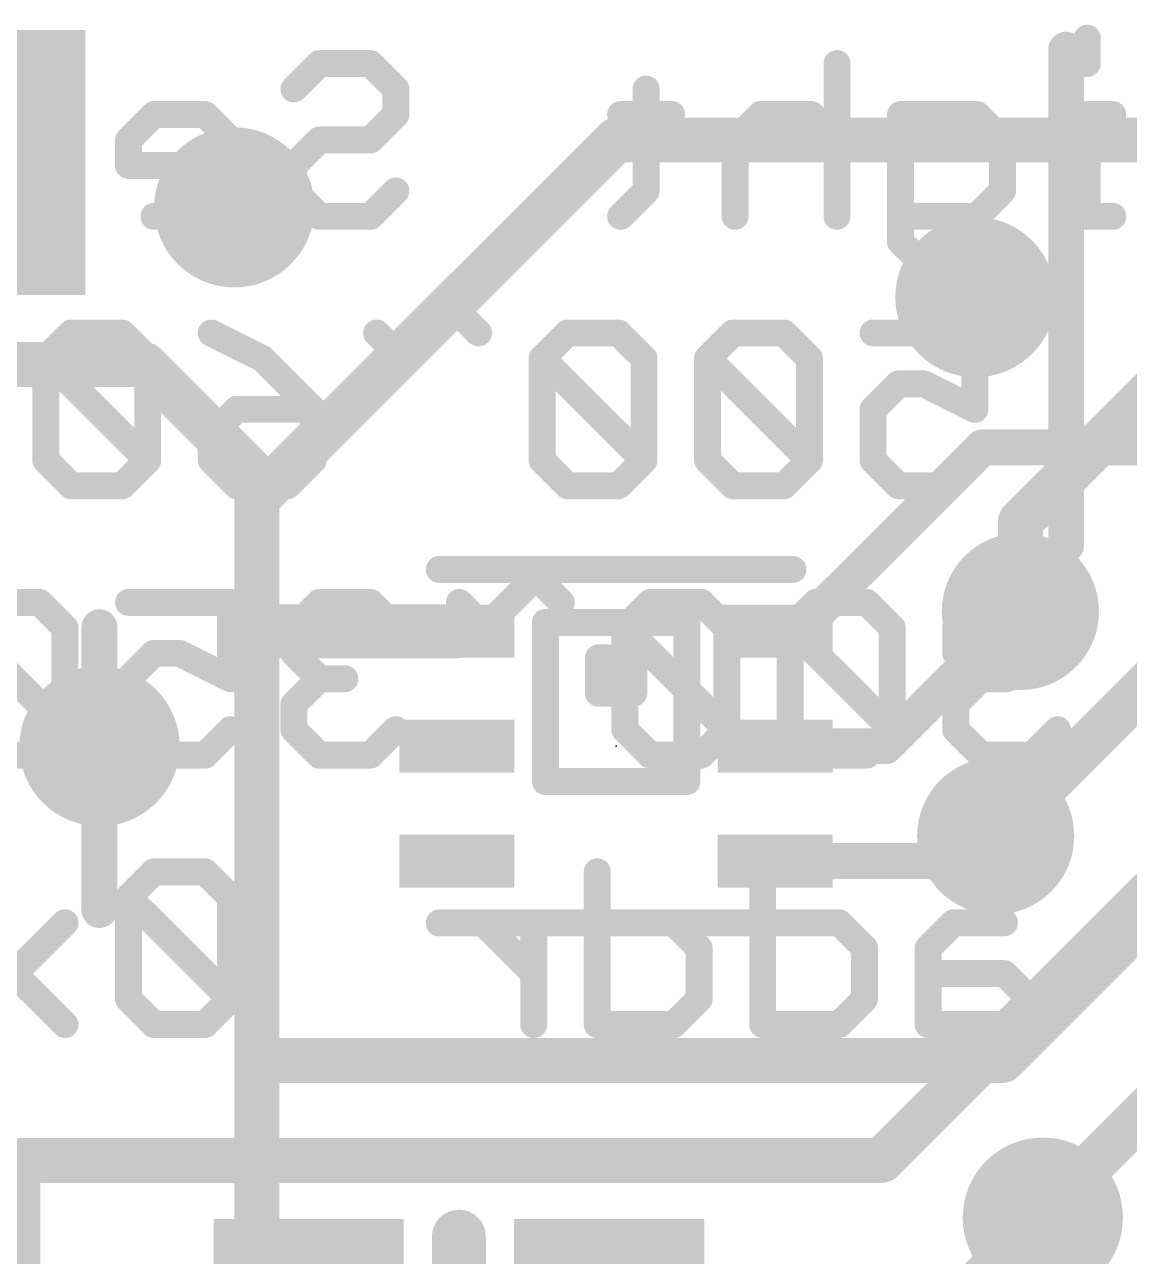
# Model space of a CAD drawing. Extents: x -0.1 to 25.5, y -0.1 to 17.9.
# Drawn here: x 9.36 to 15.6, y 6 to 12.97 of the extents above; entities that cross this region are included whole.
import ezdxf

# ---------------------------------------------------------------- set-up
doc = ezdxf.new("R2010")
doc.units = 0
for name, color, linetype in [('1', 12, 'CONTINUOUS'), ('16', 5, 'CONTINUOUS'), ('18', 110, 'CONTINUOUS'), ('21', 40, 'CONTINUOUS'), ('22', 6, 'CONTINUOUS'), ('23', 40, 'CONTINUOUS')]:
    doc.layers.add(name, color=color, linetype=linetype)

# ---------------------------------------------------------------- blocks, each defined once
blk = doc.blocks.new('RECT')
blk.add_solid([(-0.5, -0.5), (0.5, -0.5), (-0.5, 0.5), (0.5, 0.5)])
blk = doc.blocks.new('ROUNDV')
at = {"const_width": 0.5}
blk.add_lwpolyline([(0, -0.25, 1), (0, 0.25, 1), (0, -0.25)], format="xyb", dxfattribs=at)

msp = doc.modelspace()

# ---------------------------------------------------------------- linework, layer by layer
at = {"layer": '1'}
for points, const_width in [([(10.7315, 10.3505), (12.7, 12.319)], 0.254), ([(12.7, 12.319), (15.806, 12.319)], 0.254), ([(8.1639, 11.049), (10.033, 11.049)], 0.254), ([(10.033, 11.049), (10.7315, 10.3505)], 0.254), ([(14.771, 10.58), (13.731, 9.54)], 0.2032), ([(15.845, 10.58), (14.771, 10.58)], 0.2032), ([(10.668, 10.287), (10.7315, 10.3505)], 0.254), ([(10.668, 10.287), (10.668, 9.525)], 0.254), ([(10.683, 9.54), (10.668, 9.525)], 0.3048), ([(11.8, 9.54), (10.683, 9.54)], 0.3048), ([(14.224, 8.89), (14.986, 9.652)], 0.2032), ([(10.668, 7.112), (10.668, 9.525)], 0.254), ([(13.731, 9.54), (13.6, 9.54)], 0.2032), ([(13.6, 8.89), (14.224, 8.89)], 0.2032), ([(14.732, 8.2677), (14.8463, 8.382)], 0.254), ([(14.732, 8.2677), (14.732, 8.24)], 0.254), ([(13.6, 8.24), (14.732, 8.24)], 0.2032), ([(15.647, 7.874), (14.885, 7.112)], 0.254), ([(15.991, 7.874), (15.647, 7.874)], 0.254), ([(15.991, 7.124), (15.113, 6.246)], 0.254), ([(10.668, 6.008), (10.668, 7.112)], 0.254), ([(14.885, 7.112), (10.668, 7.112)], 0.254), ([(15.113, 6.223), (15.113, 6.246)], 0.254), ([(15.113, 6.223), (15.113, 3.683)], 0.254), ([(10.961, 5.715), (10.668, 6.008)], 0.254)]:
    msp.add_lwpolyline(points, dxfattribs=dict(at, const_width=const_width))
for points, const_width in [([(12.7, 12.3825, 1), (12.7, 12.2555)], 0.127), ([(12.7449, 12.2741, 1), (12.6551, 12.3639)], 0.127), ([(10.0779, 11.0939, 1), (9.9881, 11.0041)], 0.127), ([(10.033, 10.9855, 1), (10.033, 11.1125)], 0.127), ([(14.771, 10.6308, 1), (14.771, 10.5292)], 0.1016), ([(14.8069, 10.5441, 1), (14.7351, 10.6159)], 0.1016), ([(10.6866, 10.3954, 1), (10.7764, 10.3056)], 0.127), ([(10.7764, 10.3056, 1), (10.6866, 10.3954)], 0.127), ([(10.6866, 10.3056, 1), (10.7764, 10.3954)], 0.127), ([(10.7315, 10.287, 1), (10.6045, 10.287)], 0.127), ([(10.6231, 10.3319, 1), (10.7129, 10.2421)], 0.127), ([(10.683, 9.6162, 1), (10.683, 9.4638)], 0.1524), ([(10.7369, 9.4861, 1), (10.6291, 9.5939)], 0.1524), ([(11.8, 9.4638, 1), (11.8, 9.6162)], 0.1524), ([(15.0219, 9.6161, 1), (14.9501, 9.6879)], 0.1016), ([(10.6141, 9.5789, 1), (10.7219, 9.4711)], 0.1524), ([(10.7315, 9.525, 1), (10.6045, 9.525)], 0.127), ([(13.6, 9.5908, 1), (13.6, 9.4892)], 0.1016), ([(13.6951, 9.5759, 1), (13.7669, 9.5041)], 0.1016), ([(13.731, 9.4892, 1), (13.731, 9.5908)], 0.1016), ([(10.6045, 9.525, 1), (10.7315, 9.525)], 0.127), ([(13.6, 8.9408, 1), (13.6, 8.8392)], 0.1016), ([(14.224, 8.8392, 1), (14.224, 8.9408)], 0.1016), ([(14.1881, 8.9259, 1), (14.2599, 8.8541)], 0.1016), ([(14.8912, 8.3371, 1), (14.8014, 8.4269)], 0.127), ([(14.7955, 8.2677, 1), (14.6685, 8.2677)], 0.127), ([(14.6871, 8.3126, 1), (14.7769, 8.2228)], 0.127), ([(13.6, 8.2908, 1), (13.6, 8.1892)], 0.1016), ([(14.6685, 8.24, 1), (14.7955, 8.24)], 0.127), ([(14.732, 8.1892, 1), (14.732, 8.2908)], 0.1016), ([(15.647, 7.9375, 1), (15.647, 7.8105)], 0.127), ([(15.6919, 7.8291, 1), (15.6021, 7.9189)], 0.127), ([(10.7315, 7.112, 1), (10.6045, 7.112)], 0.127), ([(10.668, 7.1755, 1), (10.668, 7.0485)], 0.127), ([(14.8401, 7.1569, 1), (14.9299, 7.0671)], 0.127), ([(14.885, 7.0485, 1), (14.885, 7.1755)], 0.127), ([(10.6045, 7.112, 1), (10.7315, 7.112)], 0.127), ([(15.1765, 6.246, 1), (15.0495, 6.246)], 0.127), ([(15.0681, 6.2909, 1), (15.1579, 6.2011)], 0.127), ([(15.1765, 6.223, 1), (15.0495, 6.223)], 0.127), ([(15.0495, 6.223, 1), (15.1765, 6.223)], 0.127), ([(10.7129, 6.0529, 1), (10.6231, 5.9631)], 0.127), ([(10.6045, 6.008, 1), (10.7315, 6.008)], 0.127)]:
    msp.add_lwpolyline(points, format="xyb", dxfattribs=dict(at, const_width=const_width))
at = {"layer": '16', "const_width": 0.254}
for points in [[(17.0394, 12.2134), (14.986, 10.16)], [(14.986, 9.652), (14.986, 10.16)], [(14.8463, 8.382), (16.002, 9.5377)], [(14.2014, 6.5463), (16.9475, 9.2924)], [(7.5623, 6.5463), (14.2014, 6.5463)], [(14.732, 5.842), (15.113, 6.223)]]:
    msp.add_lwpolyline(points, dxfattribs=at)
at = {"layer": '16', "const_width": 0.127}
for points in [[(15.0495, 10.16, 1), (14.9225, 10.16)], [(14.9411, 10.2049, 1), (15.0309, 10.1151)], [(14.9225, 9.652, 1), (15.0495, 9.652)], [(14.8014, 8.4269, 1), (14.8912, 8.3371)], [(14.1565, 6.5912, 1), (14.2463, 6.5014)], [(14.2014, 6.4828, 1), (14.2014, 6.6098)], [(15.1579, 6.1781, 1), (15.0681, 6.2679)]]:
    msp.add_lwpolyline(points, format="xyb", dxfattribs=at)
at = {"layer": '21'}
for points, const_width in [([(15.245, 10.03), (15.245, 12.83)], 0.2032), ([(11.7, 9.89), (13.7, 9.89)], 0.1524), ([(9.778, 9.563), (9.778, 7.963)], 0.2032), ([(12.3, 9.59), (13.1, 9.59)], 0.1524), ([(12.3, 8.69), (12.3, 9.59)], 0.1524), ([(13.1, 9.59), (13.1, 8.69)], 0.1524), ([(12.6, 9.39), (12.8, 9.39)], 0.1524), ([(12.6, 9.19), (12.6, 9.39)], 0.1524), ([(12.8, 9.39), (12.8, 9.19)], 0.1524), ([(12.8, 9.19), (12.6, 9.19)], 0.1524), ([(13.1, 8.69), (12.3, 8.69)], 0.1524), ([(11.7, 7.89), (13.7, 7.89)], 0.1524), ([(11.811, 6.115), (11.811, 5.315)], 0.3048)]:
    msp.add_lwpolyline(points, dxfattribs=dict(at, const_width=const_width))
for points, const_width in [([(15.2958, 12.83, 1), (15.1942, 12.83)], 0.1016), ([(15.1942, 10.03, 1), (15.2958, 10.03)], 0.1016), ([(11.7, 9.9281, 1), (11.7, 9.8519)], 0.0762), ([(13.7, 9.8519, 1), (13.7, 9.9281)], 0.0762), ([(9.8288, 9.563, 1), (9.7272, 9.563)], 0.1016), ([(12.3, 9.6281, 1), (12.3, 9.5519)], 0.0762), ([(12.3381, 9.59, 1), (12.2619, 9.59)], 0.0762), ([(13.1381, 9.59, 1), (13.0619, 9.59)], 0.0762), ([(13.1, 9.5519, 1), (13.1, 9.6281)], 0.0762), ([(12.6, 9.4281, 1), (12.6, 9.3519)], 0.0762), ([(12.6381, 9.39, 1), (12.5619, 9.39)], 0.0762), ([(12.8381, 9.39, 1), (12.7619, 9.39)], 0.0762), ([(12.8, 9.3519, 1), (12.8, 9.4281)], 0.0762), ([(12.6, 9.2281, 1), (12.6, 9.1519)], 0.0762), ([(12.5619, 9.19, 1), (12.6381, 9.19)], 0.0762), ([(12.7619, 9.19, 1), (12.8381, 9.19)], 0.0762), ([(12.8, 9.1519, 1), (12.8, 9.2281)], 0.0762), ([(12.3, 8.7281, 1), (12.3, 8.6519)], 0.0762), ([(12.2619, 8.69, 1), (12.3381, 8.69)], 0.0762), ([(13.0619, 8.69, 1), (13.1381, 8.69)], 0.0762), ([(13.1, 8.6519, 1), (13.1, 8.7281)], 0.0762), ([(9.7272, 7.963, 1), (9.8288, 7.963)], 0.1016), ([(11.7, 7.9281, 1), (11.7, 7.8519)], 0.0762), ([(13.7, 7.8519, 1), (13.7, 7.9281)], 0.0762), ([(11.8872, 6.115, 1), (11.7348, 6.115)], 0.1524)]:
    msp.add_lwpolyline(points, format="xyb", dxfattribs=dict(at, const_width=const_width))
at = {"layer": '22', "const_width": 0.1524}
for points in [[(15.3643, 12.8956), (15.3643, 12.7515)], [(10.8782, 12.6075), (11.0222, 12.7515)], [(11.0222, 12.7515), (11.3104, 12.7515)], [(11.3104, 12.7515), (11.4544, 12.6075)], [(13.9491, 12.7515), (13.9491, 11.8872)], [(11.4544, 12.6075), (11.4544, 12.4634)], [(12.8696, 12.6075), (12.8696, 12.0313)], [(9.5834, 12.4634), (9.1512, 12.4634)], [(9.5834, 11.8872), (9.5834, 12.4634)], [(10.0867, 12.4634), (9.9427, 12.3194)], [(10.3748, 12.4634), (10.0867, 12.4634)], [(10.5189, 12.3194), (10.3748, 12.4634)], [(11.4544, 12.4634), (11.3104, 12.3194)], [(13.0136, 12.4634), (12.7255, 12.4634)], [(13.517, 12.4634), (13.3729, 12.3194)], [(13.8051, 12.4634), (13.517, 12.4634)], [(13.9491, 12.3194), (13.8051, 12.4634)], [(14.3084, 11.7431), (14.3084, 12.4634)], [(14.3084, 12.4634), (14.7406, 12.4634)], [(14.7406, 12.4634), (14.8846, 12.3194)], [(15.5083, 12.4634), (15.3643, 12.4634)], [(15.3643, 12.4634), (15.3643, 11.8872)], [(9.9427, 12.3194), (9.9427, 12.1753)], [(10.5189, 12.0313), (10.5189, 12.3194)], [(11.0222, 12.3194), (10.8782, 12.1753)], [(11.3104, 12.3194), (11.0222, 12.3194)], [(13.3729, 12.3194), (13.3729, 11.8872)], [(14.8846, 12.3194), (14.8846, 12.0313)], [(9.9427, 12.1753), (10.5189, 12.1753)], [(10.8782, 12.1753), (10.8782, 12.0313)], [(10.3748, 11.8872), (10.5189, 12.0313)], [(10.8782, 12.0313), (11.0222, 11.8872)], [(11.3104, 11.8872), (11.4544, 12.0313)], [(12.8696, 12.0313), (12.7255, 11.8872)], [(14.8846, 12.0313), (14.7406, 11.8872)], [(10.0867, 11.8872), (10.3748, 11.8872)], [(11.0222, 11.8872), (11.3104, 11.8872)], [(14.7406, 11.8872), (14.3084, 11.8872)], [(15.5083, 11.8872), (15.2202, 11.8872)], [(14.4525, 11.5991), (14.3084, 11.7431)], [(14.5965, 11.5991), (14.4525, 11.5991)], [(11.7781, 11.3716), (11.49, 11.0835)], [(11.9222, 11.2275), (11.7781, 11.3716)], [(9.619, 11.2275), (9.4749, 11.0835)], [(9.9071, 11.2275), (9.619, 11.2275)], [(10.0511, 11.0835), (9.9071, 11.2275)], [(10.4104, 11.2275), (10.6985, 11.0835)], [(11.49, 11.0835), (11.3459, 11.2275)], [(12.4255, 11.2275), (12.2815, 11.0835)], [(12.7136, 11.2275), (12.4255, 11.2275)], [(12.8577, 11.0835), (12.7136, 11.2275)], [(13.361, 11.2275), (13.217, 11.0835)], [(13.6491, 11.2275), (13.361, 11.2275)], [(13.7932, 11.0835), (13.6491, 11.2275)], [(14.1525, 11.2275), (14.7287, 11.2275)], [(14.7287, 11.2275), (14.7287, 10.7954)], [(9.4749, 11.0835), (9.4749, 10.5073)], [(10.0511, 10.5073), (9.4749, 11.0835)], [(10.0511, 10.5073), (10.0511, 11.0835)], [(10.6985, 11.0835), (10.9866, 10.7954)], [(12.2815, 11.0835), (12.2815, 10.5073)], [(12.8577, 10.5073), (12.2815, 11.0835)], [(12.8577, 10.5073), (12.8577, 11.0835)], [(13.217, 11.0835), (13.217, 10.5073)], [(13.7932, 10.5073), (13.217, 11.0835)], [(13.7932, 10.5073), (13.7932, 11.0835)], [(14.2966, 10.9394), (14.1525, 10.7954)], [(14.4406, 10.9394), (14.2966, 10.9394)], [(14.7287, 10.7954), (14.4406, 10.9394)], [(10.4104, 10.6513), (10.5545, 10.7954)], [(10.5545, 10.7954), (10.9866, 10.7954)], [(10.9866, 10.7954), (10.9866, 10.5073)], [(14.1525, 10.7954), (14.1525, 10.5073)], [(10.4104, 10.5073), (10.4104, 10.6513)], [(9.4749, 10.5073), (9.619, 10.3632)], [(9.9071, 10.3632), (10.0511, 10.5073)], [(10.5545, 10.3632), (10.4104, 10.5073)], [(10.9866, 10.5073), (10.8426, 10.3632)], [(12.2815, 10.5073), (12.4255, 10.3632)], [(12.7136, 10.3632), (12.8577, 10.5073)], [(13.217, 10.5073), (13.361, 10.3632)], [(13.6491, 10.3632), (13.7932, 10.5073)], [(14.1525, 10.5073), (14.2966, 10.3632)], [(14.5847, 10.3632), (14.7287, 10.5073)], [(9.619, 10.3632), (9.9071, 10.3632)], [(10.8426, 10.3632), (10.5545, 10.3632)], [(12.4255, 10.3632), (12.7136, 10.3632)], [(13.361, 10.3632), (13.6491, 10.3632)], [(14.2966, 10.3632), (14.5847, 10.3632)], [(12.2459, 9.8476), (11.9578, 9.5595)], [(12.3899, 9.7035), (12.2459, 9.8476)], [(9.4393, 9.7035), (9.1512, 9.7035)], [(9.5834, 9.5595), (9.4393, 9.7035)], [(9.9427, 9.7035), (10.5189, 9.7035)], [(10.5189, 9.7035), (10.5189, 9.2714)], [(11.0222, 9.7035), (10.8782, 9.5595)], [(11.3103, 9.7035), (11.0222, 9.7035)], [(11.4544, 9.5595), (11.3103, 9.7035)], [(11.9578, 9.5595), (11.8137, 9.7035)], [(12.8933, 9.7035), (12.7492, 9.5595)], [(13.1814, 9.7035), (12.8933, 9.7035)], [(13.3254, 9.5595), (13.1814, 9.7035)], [(13.8288, 9.7035), (13.6847, 9.5595)], [(14.1169, 9.7035), (13.8288, 9.7035)], [(14.261, 9.5595), (14.1169, 9.7035)], [(14.7643, 9.7035), (14.6203, 9.5595)], [(15.0524, 9.7035), (14.7643, 9.7035)], [(15.1965, 9.5595), (15.0524, 9.7035)], [(9.5834, 8.9833), (9.0071, 9.5595)], [(9.5834, 8.9833), (9.5834, 9.5595)], [(10.8782, 9.5595), (10.8782, 9.4154)], [(12.7492, 9.5595), (12.7492, 8.9833)], [(13.3254, 8.9833), (12.7492, 9.5595)], [(13.3254, 8.9833), (13.3254, 9.5595)], [(13.6847, 9.5595), (13.6847, 8.9833)], [(14.261, 8.9833), (13.6847, 9.5595)], [(14.261, 8.9833), (14.261, 9.5595)], [(14.6203, 9.5595), (14.6203, 9.4154)], [(10.0867, 9.4154), (9.9427, 9.2714)], [(10.2308, 9.4154), (10.0867, 9.4154)], [(10.5189, 9.2714), (10.2308, 9.4154)], [(10.8782, 9.4154), (11.0222, 9.2714)], [(14.6203, 9.4154), (14.7643, 9.2714)], [(9.9427, 9.2714), (9.9427, 8.9833)], [(11.0222, 9.2714), (10.8782, 9.1273)], [(11.0222, 9.2714), (11.1663, 9.2714)], [(14.7643, 9.2714), (14.6203, 9.1273)], [(14.7643, 9.2714), (14.9084, 9.2714)], [(10.8782, 9.1273), (10.8782, 8.9833)], [(14.6203, 9.1273), (14.6203, 8.9833)], [(9.4393, 8.8392), (9.5834, 8.9833)], [(9.9427, 8.9833), (10.0867, 8.8392)], [(10.3748, 8.8392), (10.5189, 8.9833)], [(10.8782, 8.9833), (11.0222, 8.8392)], [(11.3103, 8.8392), (11.4544, 8.9833)], [(12.7492, 8.9833), (12.8933, 8.8392)], [(13.1814, 8.8392), (13.3254, 8.9833)], [(13.6847, 8.9833), (13.8288, 8.8392)], [(14.1169, 8.8392), (14.261, 8.9833)], [(14.6203, 8.9833), (14.7643, 8.8392)], [(15.0524, 8.8392), (15.1965, 8.9833)], [(9.1512, 8.8392), (9.4393, 8.8392)], [(10.0867, 8.8392), (10.3748, 8.8392)], [(11.0222, 8.8392), (11.3103, 8.8392)], [(12.8933, 8.8392), (13.1814, 8.8392)], [(13.8288, 8.8392), (14.1169, 8.8392)], [(14.7643, 8.8392), (15.0524, 8.8392)], [(10.0867, 8.1795), (9.9427, 8.0355)], [(10.3748, 8.1795), (10.0867, 8.1795)], [(10.5189, 8.0355), (10.3748, 8.1795)], [(12.5933, 8.1795), (12.5933, 7.3152)], [(13.5288, 8.1795), (13.5288, 7.3152)], [(9.9427, 8.0355), (9.9427, 7.4593)], [(10.5189, 7.4593), (9.9427, 8.0355)], [(10.5189, 7.4593), (10.5189, 8.0355)], [(9.5834, 7.8914), (9.0071, 7.3152)], [(9.5834, 7.3152), (9.0071, 7.8914)], [(11.9459, 7.8914), (11.8018, 7.8914)], [(12.234, 7.6033), (11.9459, 7.8914)], [(12.234, 7.3152), (12.234, 7.8914)], [(13.0255, 7.8914), (12.5933, 7.8914)], [(13.1695, 7.7474), (13.0255, 7.8914)], [(13.961, 7.8914), (13.5288, 7.8914)], [(14.105, 7.7474), (13.961, 7.8914)], [(14.6084, 7.8914), (14.4643, 7.7474)], [(14.8965, 7.8914), (14.6084, 7.8914)], [(13.1695, 7.4593), (13.1695, 7.7474)], [(14.105, 7.4593), (14.105, 7.7474)], [(14.4643, 7.7474), (14.4643, 7.3152)], [(14.8965, 7.6033), (14.4643, 7.6033)], [(15.0406, 7.4593), (14.8965, 7.6033)], [(9.9427, 7.4593), (10.0867, 7.3152)], [(10.3748, 7.3152), (10.5189, 7.4593)], [(13.0255, 7.3152), (13.1695, 7.4593)], [(13.961, 7.3152), (14.105, 7.4593)], [(14.8965, 7.3152), (15.0406, 7.4593)], [(10.0867, 7.3152), (10.3748, 7.3152)], [(12.5933, 7.3152), (13.0255, 7.3152)], [(13.5288, 7.3152), (13.961, 7.3152)], [(14.4643, 7.3152), (14.8965, 7.3152)]]:
    msp.add_lwpolyline(points, dxfattribs=at)
at = {"layer": '22', "const_width": 0.0762}
for points in [[(15.4024, 12.8956, 1), (15.3262, 12.8956)], [(11.0222, 12.7896, 1), (11.0222, 12.7134)], [(11.0492, 12.7246, 1), (10.9953, 12.7785)], [(11.3373, 12.7785, 1), (11.2834, 12.7246)], [(11.3104, 12.7134, 1), (11.3104, 12.7896)], [(13.9872, 12.7515, 1), (13.911, 12.7515)], [(15.3262, 12.7515, 1), (15.4024, 12.7515)], [(11.4925, 12.6075, 1), (11.4163, 12.6075)], [(12.9077, 12.6075, 1), (12.8315, 12.6075)], [(10.8512, 12.6344, 1), (10.9051, 12.5805)], [(11.4275, 12.5805, 1), (11.4814, 12.6344)], [(9.6215, 12.4634, 1), (9.5453, 12.4634)], [(9.5834, 12.4253, 1), (9.5834, 12.5015)], [(10.0867, 12.5015, 1), (10.0867, 12.4253)], [(10.1137, 12.4365, 1), (10.0598, 12.4904)], [(10.4018, 12.4904, 1), (10.3479, 12.4365)], [(10.3748, 12.4253, 1), (10.3748, 12.5015)], [(11.4163, 12.4634, 1), (11.4925, 12.4634)], [(11.4814, 12.4365, 1), (11.4275, 12.4904)], [(12.7255, 12.5015, 1), (12.7255, 12.4253)], [(13.0136, 12.4253, 1), (13.0136, 12.5015)], [(13.517, 12.5015, 1), (13.517, 12.4253)], [(13.5439, 12.4365, 1), (13.49, 12.4904)], [(13.832, 12.4904, 1), (13.7781, 12.4365)], [(13.8051, 12.4253, 1), (13.8051, 12.5015)], [(14.3465, 12.4634, 1), (14.2703, 12.4634)], [(14.3084, 12.5015, 1), (14.3084, 12.4253)], [(14.7675, 12.4904, 1), (14.7136, 12.4365)], [(14.7406, 12.4253, 1), (14.7406, 12.5015)], [(15.3643, 12.5015, 1), (15.3643, 12.4253)], [(15.4024, 12.4634, 1), (15.3262, 12.4634)], [(15.5083, 12.4253, 1), (15.5083, 12.5015)], [(9.9157, 12.3463, 1), (9.9696, 12.2924)], [(9.9808, 12.3194, 1), (9.9046, 12.3194)], [(10.557, 12.3194, 1), (10.4808, 12.3194)], [(10.4919, 12.2924, 1), (10.5458, 12.3463)], [(11.0222, 12.3575, 1), (11.0222, 12.2813)], [(11.0492, 12.2924, 1), (10.9953, 12.3463)], [(11.2834, 12.3463, 1), (11.3373, 12.2924)], [(11.3104, 12.2813, 1), (11.3104, 12.3575)], [(13.411, 12.3194, 1), (13.3348, 12.3194)], [(13.346, 12.3463, 1), (13.3998, 12.2924)], [(13.9222, 12.2924, 1), (13.9761, 12.3463)], [(14.9227, 12.3194, 1), (14.8465, 12.3194)], [(14.8577, 12.2924, 1), (14.9116, 12.3463)], [(9.9427, 12.2134, 1), (9.9427, 12.1372)], [(9.9046, 12.1753, 1), (9.9808, 12.1753)], [(10.5189, 12.1372, 1), (10.5189, 12.2134)], [(10.8512, 12.2023, 1), (10.9051, 12.1484)], [(10.9163, 12.1753, 1), (10.8401, 12.1753)], [(10.4808, 12.0313, 1), (10.557, 12.0313)], [(10.5458, 12.0043, 1), (10.4919, 12.0582)], [(10.9051, 12.0582, 1), (10.8512, 12.0043)], [(10.8401, 12.0313, 1), (10.9163, 12.0313)], [(11.4814, 12.0043, 1), (11.4275, 12.0582)], [(12.8315, 12.0313, 1), (12.9077, 12.0313)], [(12.8965, 12.0043, 1), (12.8426, 12.0582)], [(14.8465, 12.0313, 1), (14.9227, 12.0313)], [(14.9116, 12.0043, 1), (14.8577, 12.0582)], [(9.5453, 11.8872, 1), (9.6215, 11.8872)], [(10.0867, 11.9253, 1), (10.0867, 11.8491)], [(10.3479, 11.9141, 1), (10.4018, 11.8603)], [(10.3748, 11.8491, 1), (10.3748, 11.9253)], [(11.0222, 11.9253, 1), (11.0222, 11.8491)], [(10.9953, 11.8603, 1), (11.0492, 11.9141)], [(11.2834, 11.9141, 1), (11.3373, 11.8603)], [(11.3104, 11.8491, 1), (11.3104, 11.9253)], [(12.6986, 11.9141, 1), (12.7524, 11.8603)], [(13.3348, 11.8872, 1), (13.411, 11.8872)], [(13.911, 11.8872, 1), (13.9872, 11.8872)], [(14.3084, 11.9253, 1), (14.3084, 11.8491)], [(14.7136, 11.9141, 1), (14.7675, 11.8603)], [(14.7406, 11.8491, 1), (14.7406, 11.9253)], [(15.2202, 11.9253, 1), (15.2202, 11.8491)], [(15.3262, 11.8872, 1), (15.4024, 11.8872)], [(15.5083, 11.8491, 1), (15.5083, 11.9253)], [(14.3354, 11.7701, 1), (14.2815, 11.7162)], [(14.2703, 11.7431, 1), (14.3465, 11.7431)], [(14.4525, 11.6372, 1), (14.4525, 11.561)], [(14.4255, 11.5721, 1), (14.4794, 11.626)], [(14.5965, 11.561, 1), (14.5965, 11.6372)], [(11.8051, 11.3985, 1), (11.7512, 11.3447)], [(11.8051, 11.3447, 1), (11.7512, 11.3985)], [(9.619, 11.2656, 1), (9.619, 11.1894)], [(9.6459, 11.2006, 1), (9.592, 11.2545)], [(9.934, 11.2545, 1), (9.8801, 11.2006)], [(9.9071, 11.1894, 1), (9.9071, 11.2656)], [(10.4275, 11.2616, 1), (10.3934, 11.1935)], [(11.3729, 11.2545, 1), (11.319, 11.2006)], [(11.8952, 11.2006, 1), (11.9491, 11.2545)], [(12.4255, 11.2656, 1), (12.4255, 11.1894)], [(12.4525, 11.2006, 1), (12.3986, 11.2545)], [(12.7406, 11.2545, 1), (12.6867, 11.2006)], [(12.7136, 11.1894, 1), (12.7136, 11.2656)], [(13.361, 11.2656, 1), (13.361, 11.1894)], [(13.388, 11.2006, 1), (13.3341, 11.2545)], [(13.6761, 11.2545, 1), (13.6222, 11.2006)], [(13.6491, 11.1894, 1), (13.6491, 11.2656)], [(14.1525, 11.2656, 1), (14.1525, 11.1894)], [(14.7668, 11.2275, 1), (14.6906, 11.2275)], [(14.7287, 11.1894, 1), (14.7287, 11.2656)], [(9.513, 11.0835, 1), (9.4368, 11.0835)], [(9.5018, 11.1104, 1), (9.448, 11.0565)], [(10.0892, 11.0835, 1), (10.013, 11.0835)], [(10.7255, 11.1104, 1), (10.6716, 11.0565)], [(10.6815, 11.0494, 1), (10.7156, 11.1176)], [(12.3084, 11.1104, 1), (12.2545, 11.0565)], [(12.3196, 11.0835, 1), (12.2434, 11.0835)], [(12.8958, 11.0835, 1), (12.8196, 11.0835)], [(13.2439, 11.1104, 1), (13.19, 11.0565)], [(13.2551, 11.0835, 1), (13.1789, 11.0835)], [(13.8313, 11.0835, 1), (13.7551, 11.0835)], [(9.448, 11.1104, 1), (9.5018, 11.0565)], [(10.0242, 11.0565, 1), (10.0781, 11.1104)], [(11.4631, 11.1104, 1), (11.5169, 11.0565)], [(11.4631, 11.0565, 1), (11.5169, 11.1104)], [(12.2545, 11.1104, 1), (12.3084, 11.0565)], [(12.8307, 11.0565, 1), (12.8846, 11.1104)], [(13.19, 11.1104, 1), (13.2439, 11.0565)], [(13.7663, 11.0565, 1), (13.8201, 11.1104)], [(14.2966, 10.9775, 1), (14.2966, 10.9013)], [(14.3235, 10.9125, 1), (14.2696, 10.9664)], [(14.4576, 10.9735, 1), (14.4236, 10.9053)], [(14.4406, 10.9013, 1), (14.4406, 10.9775)], [(10.5545, 10.8335, 1), (10.5545, 10.7573)], [(10.5814, 10.7684, 1), (10.5275, 10.8223)], [(11.0247, 10.7954, 1), (10.9485, 10.7954)], [(10.9866, 10.7573, 1), (10.9866, 10.8335)], [(14.1906, 10.7954, 1), (14.1144, 10.7954)], [(10.9597, 10.7684, 1), (11.0136, 10.8223)], [(14.1256, 10.8223, 1), (14.1794, 10.7684)], [(14.6906, 10.7954, 1), (14.7668, 10.7954)], [(14.7117, 10.7613, 1), (14.7458, 10.8294)], [(10.4485, 10.6513, 1), (10.3723, 10.6513)], [(10.3835, 10.6783, 1), (10.4374, 10.6244)], [(9.5018, 10.5342, 1), (9.448, 10.4803)], [(9.4368, 10.5073, 1), (9.513, 10.5073)], [(10.013, 10.5073, 1), (10.0892, 10.5073)], [(10.0781, 10.4803, 1), (10.0242, 10.5342)], [(10.0242, 10.4803, 1), (10.0781, 10.5342)], [(10.4374, 10.5342, 1), (10.3835, 10.4803)], [(10.3723, 10.5073, 1), (10.4485, 10.5073)], [(10.9485, 10.5073, 1), (11.0247, 10.5073)], [(11.0136, 10.4803, 1), (10.9597, 10.5342)], [(12.3084, 10.5342, 1), (12.2545, 10.4803)], [(12.2434, 10.5073, 1), (12.3196, 10.5073)], [(12.8196, 10.5073, 1), (12.8958, 10.5073)], [(12.8846, 10.4803, 1), (12.8307, 10.5342)], [(12.8307, 10.4803, 1), (12.8846, 10.5342)], [(13.2439, 10.5342, 1), (13.19, 10.4803)], [(13.1789, 10.5073, 1), (13.2551, 10.5073)], [(13.7551, 10.5073, 1), (13.8313, 10.5073)], [(13.8201, 10.4803, 1), (13.7663, 10.5342)], [(13.7663, 10.4803, 1), (13.8201, 10.5342)], [(14.1794, 10.5342, 1), (14.1256, 10.4803)], [(14.1144, 10.5073, 1), (14.1906, 10.5073)], [(14.7557, 10.4803, 1), (14.7018, 10.5342)], [(9.619, 10.4013, 1), (9.619, 10.3251)], [(9.592, 10.3363, 1), (9.6459, 10.3901)], [(9.8801, 10.3901, 1), (9.934, 10.3363)], [(9.9071, 10.3251, 1), (9.9071, 10.4013)], [(10.5545, 10.4013, 1), (10.5545, 10.3251)], [(10.5275, 10.3363, 1), (10.5814, 10.3901)], [(10.8156, 10.3901, 1), (10.8695, 10.3363)], [(10.8426, 10.3251, 1), (10.8426, 10.4013)], [(12.4255, 10.4013, 1), (12.4255, 10.3251)], [(12.3986, 10.3363, 1), (12.4525, 10.3901)], [(12.6867, 10.3901, 1), (12.7406, 10.3363)], [(12.7136, 10.3251, 1), (12.7136, 10.4013)], [(13.361, 10.4013, 1), (13.361, 10.3251)], [(13.3341, 10.3363, 1), (13.388, 10.3901)], [(13.6222, 10.3901, 1), (13.6761, 10.3363)], [(13.6491, 10.3251, 1), (13.6491, 10.4013)], [(14.2966, 10.4013, 1), (14.2966, 10.3251)], [(14.2696, 10.3363, 1), (14.3235, 10.3901)], [(14.5577, 10.3901, 1), (14.6116, 10.3363)], [(14.5847, 10.3251, 1), (14.5847, 10.4013)], [(12.2728, 9.8745, 1), (12.2189, 9.8207)], [(12.2728, 9.8207, 1), (12.2189, 9.8745)], [(9.4663, 9.7305, 1), (9.4124, 9.6766)], [(9.4393, 9.6654, 1), (9.4393, 9.7416)], [(9.9427, 9.7416, 1), (9.9427, 9.6654)], [(10.557, 9.7035, 1), (10.4808, 9.7035)], [(10.5189, 9.6654, 1), (10.5189, 9.7416)], [(11.0222, 9.7416, 1), (11.0222, 9.6654)], [(11.0492, 9.6766, 1), (10.9953, 9.7305)], [(11.3373, 9.7305, 1), (11.2834, 9.6766)], [(11.3103, 9.6654, 1), (11.3103, 9.7416)], [(11.8406, 9.7305, 1), (11.7868, 9.6766)], [(12.363, 9.6766, 1), (12.4169, 9.7305)], [(12.8933, 9.7416, 1), (12.8933, 9.6654)], [(12.9202, 9.6766, 1), (12.8663, 9.7305)], [(13.2083, 9.7305, 1), (13.1544, 9.6766)], [(13.1814, 9.6654, 1), (13.1814, 9.7416)], [(13.8288, 9.7416, 1), (13.8288, 9.6654)], [(13.8557, 9.6766, 1), (13.8019, 9.7305)], [(14.1438, 9.7305, 1), (14.09, 9.6766)], [(14.1169, 9.6654, 1), (14.1169, 9.7416)], [(14.7643, 9.7416, 1), (14.7643, 9.6654)], [(14.7913, 9.6766, 1), (14.7374, 9.7305)], [(15.0794, 9.7305, 1), (15.0255, 9.6766)], [(15.0524, 9.6654, 1), (15.0524, 9.7416)], [(9.6215, 9.5595, 1), (9.5453, 9.5595)], [(9.5564, 9.5325, 1), (9.6103, 9.5864)], [(10.8512, 9.5864, 1), (10.9051, 9.5325)], [(10.9163, 9.5595, 1), (10.8401, 9.5595)], [(11.4275, 9.5325, 1), (11.4813, 9.5864)], [(11.9308, 9.5864, 1), (11.9847, 9.5325)], [(11.9308, 9.5325, 1), (11.9847, 9.5864)], [(12.7873, 9.5595, 1), (12.7111, 9.5595)], [(12.7762, 9.5864, 1), (12.7223, 9.5325)], [(12.7223, 9.5864, 1), (12.7762, 9.5325)], [(13.3635, 9.5595, 1), (13.2873, 9.5595)], [(13.2985, 9.5325, 1), (13.3524, 9.5864)], [(13.7228, 9.5595, 1), (13.6466, 9.5595)], [(13.7117, 9.5864, 1), (13.6578, 9.5325)], [(13.6578, 9.5864, 1), (13.7117, 9.5325)], [(14.2991, 9.5595, 1), (14.2229, 9.5595)], [(14.234, 9.5325, 1), (14.2879, 9.5864)], [(14.5933, 9.5864, 1), (14.6472, 9.5325)], [(14.6584, 9.5595, 1), (14.5822, 9.5595)], [(15.1695, 9.5325, 1), (15.2234, 9.5864)], [(10.0867, 9.4535, 1), (10.0867, 9.3773)], [(10.1137, 9.3885, 1), (10.0598, 9.4424)], [(10.2478, 9.4495, 1), (10.2137, 9.3813)], [(10.2308, 9.3773, 1), (10.2308, 9.4535)], [(10.9051, 9.4424, 1), (10.8512, 9.3885)], [(14.6472, 9.4424, 1), (14.5933, 9.3885)], [(10.8401, 9.4154, 1), (10.9163, 9.4154)], [(14.5822, 9.4154, 1), (14.6584, 9.4154)], [(9.9808, 9.2714, 1), (9.9046, 9.2714)], [(10.5018, 9.2373, 1), (10.5359, 9.3054)], [(11.0222, 9.3095, 1), (11.0222, 9.2333)], [(11.0492, 9.2444, 1), (10.9953, 9.2983)], [(11.1663, 9.2333, 1), (11.1663, 9.3095)], [(14.7643, 9.3095, 1), (14.7643, 9.2333)], [(14.7913, 9.2444, 1), (14.7374, 9.2983)], [(14.9084, 9.2333, 1), (14.9084, 9.3095)], [(9.9157, 9.2983, 1), (9.9696, 9.2444)], [(10.4808, 9.2714, 1), (10.557, 9.2714)], [(10.9953, 9.2444, 1), (11.0492, 9.2983)], [(14.7374, 9.2444, 1), (14.7913, 9.2983)], [(10.9163, 9.1273, 1), (10.8401, 9.1273)], [(14.6584, 9.1273, 1), (14.5822, 9.1273)], [(10.8512, 9.1543, 1), (10.9051, 9.1004)], [(14.5933, 9.1543, 1), (14.6472, 9.1004)], [(9.6103, 8.9563, 1), (9.5564, 9.0102)], [(9.9696, 9.0102, 1), (9.9157, 8.9563)], [(10.5458, 8.9563, 1), (10.4919, 9.0102)], [(10.9051, 9.0102, 1), (10.8512, 8.9563)], [(11.4813, 8.9563, 1), (11.4275, 9.0102)], [(12.7762, 9.0102, 1), (12.7223, 8.9563)], [(13.3524, 8.9563, 1), (13.2985, 9.0102)], [(13.7117, 9.0102, 1), (13.6578, 8.9563)], [(14.2879, 8.9563, 1), (14.234, 9.0102)], [(14.6472, 9.0102, 1), (14.5933, 8.9563)], [(15.2234, 8.9563, 1), (15.1695, 9.0102)], [(9.5453, 8.9833, 1), (9.6215, 8.9833)], [(9.5564, 8.9563, 1), (9.6103, 9.0102)], [(9.9046, 8.9833, 1), (9.9808, 8.9833)], [(10.8401, 8.9833, 1), (10.9163, 8.9833)], [(12.7111, 8.9833, 1), (12.7873, 8.9833)], [(13.2873, 8.9833, 1), (13.3635, 8.9833)], [(13.2985, 8.9563, 1), (13.3524, 9.0102)], [(13.6466, 8.9833, 1), (13.7228, 8.9833)], [(14.2229, 8.9833, 1), (14.2991, 8.9833)], [(14.234, 8.9563, 1), (14.2879, 9.0102)], [(14.5822, 8.9833, 1), (14.6584, 8.9833)], [(9.4124, 8.8661, 1), (9.4663, 8.8123)], [(9.4393, 8.8011, 1), (9.4393, 8.8773)], [(10.0867, 8.8773, 1), (10.0867, 8.8011)], [(10.0598, 8.8123, 1), (10.1137, 8.8661)], [(10.3479, 8.8661, 1), (10.4018, 8.8123)], [(10.3748, 8.8011, 1), (10.3748, 8.8773)], [(11.0222, 8.8773, 1), (11.0222, 8.8011)], [(10.9953, 8.8123, 1), (11.0492, 8.8661)], [(11.2834, 8.8661, 1), (11.3373, 8.8123)], [(11.3103, 8.8011, 1), (11.3103, 8.8773)], [(12.8933, 8.8773, 1), (12.8933, 8.8011)], [(12.8663, 8.8123, 1), (12.9202, 8.8661)], [(13.1544, 8.8661, 1), (13.2083, 8.8123)], [(13.1814, 8.8011, 1), (13.1814, 8.8773)], [(13.8288, 8.8773, 1), (13.8288, 8.8011)], [(13.8019, 8.8123, 1), (13.8557, 8.8661)], [(14.09, 8.8661, 1), (14.1438, 8.8123)], [(14.1169, 8.8011, 1), (14.1169, 8.8773)], [(14.7643, 8.8773, 1), (14.7643, 8.8011)], [(14.7374, 8.8123, 1), (14.7913, 8.8661)], [(15.0255, 8.8661, 1), (15.0794, 8.8123)], [(15.0524, 8.8011, 1), (15.0524, 8.8773)], [(10.0867, 8.2176, 1), (10.0867, 8.1414)], [(10.1137, 8.1526, 1), (10.0598, 8.2065)], [(10.4018, 8.2065, 1), (10.3479, 8.1526)], [(10.3748, 8.1414, 1), (10.3748, 8.2176)], [(12.6314, 8.1795, 1), (12.5552, 8.1795)], [(13.5669, 8.1795, 1), (13.4907, 8.1795)], [(9.9696, 8.0624, 1), (9.9157, 8.0085)], [(9.9157, 8.0624, 1), (9.9696, 8.0085)], [(9.9808, 8.0355, 1), (9.9046, 8.0355)], [(10.557, 8.0355, 1), (10.4808, 8.0355)], [(10.4919, 8.0085, 1), (10.5458, 8.0624)], [(9.6103, 7.8645, 1), (9.5564, 7.9184)], [(11.8018, 7.9295, 1), (11.8018, 7.8533)], [(11.9728, 7.9184, 1), (11.919, 7.8645)], [(11.9459, 7.8533, 1), (11.9459, 7.9295)], [(12.2721, 7.8914, 1), (12.1959, 7.8914)], [(12.5933, 7.9295, 1), (12.5933, 7.8533)], [(13.0524, 7.9184, 1), (12.9985, 7.8645)], [(13.0255, 7.8533, 1), (13.0255, 7.9295)], [(13.5288, 7.9295, 1), (13.5288, 7.8533)], [(13.9879, 7.9184, 1), (13.934, 7.8645)], [(13.961, 7.8533, 1), (13.961, 7.9295)], [(14.6084, 7.9295, 1), (14.6084, 7.8533)], [(14.6353, 7.8645, 1), (14.5815, 7.9184)], [(14.8965, 7.8533, 1), (14.8965, 7.9295)], [(13.2076, 7.7474, 1), (13.1314, 7.7474)], [(13.1426, 7.7204, 1), (13.1965, 7.7743)], [(14.1431, 7.7474, 1), (14.0669, 7.7474)], [(14.0781, 7.7204, 1), (14.132, 7.7743)], [(14.5024, 7.7474, 1), (14.4262, 7.7474)], [(14.4374, 7.7743, 1), (14.4913, 7.7204)], [(12.2071, 7.5764, 1), (12.2609, 7.6303)], [(14.4643, 7.6414, 1), (14.4643, 7.5652)], [(14.9234, 7.6303, 1), (14.8696, 7.5764)], [(14.8965, 7.5652, 1), (14.8965, 7.6414)], [(9.9696, 7.4862, 1), (9.9157, 7.4323)], [(10.5458, 7.4323, 1), (10.4919, 7.4862)], [(13.1965, 7.4323, 1), (13.1426, 7.4862)], [(14.132, 7.4323, 1), (14.0781, 7.4862)], [(15.0675, 7.4323, 1), (15.0136, 7.4862)], [(9.9046, 7.4593, 1), (9.9808, 7.4593)], [(10.4808, 7.4593, 1), (10.557, 7.4593)], [(10.4919, 7.4323, 1), (10.5458, 7.4862)], [(13.1314, 7.4593, 1), (13.2076, 7.4593)], [(14.0669, 7.4593, 1), (14.1431, 7.4593)], [(15.0136, 7.4323, 1), (15.0675, 7.4862)], [(10.0867, 7.3533, 1), (10.0867, 7.2771)], [(10.3748, 7.2771, 1), (10.3748, 7.3533)], [(12.5933, 7.3533, 1), (12.5933, 7.2771)], [(13.0255, 7.2771, 1), (13.0255, 7.3533)], [(13.5288, 7.3533, 1), (13.5288, 7.2771)], [(13.961, 7.2771, 1), (13.961, 7.3533)], [(14.4643, 7.3533, 1), (14.4643, 7.2771)], [(14.8965, 7.2771, 1), (14.8965, 7.3533)], [(9.5564, 7.2883, 1), (9.6103, 7.3421)], [(10.0598, 7.2883, 1), (10.1137, 7.3421)], [(10.3479, 7.3421, 1), (10.4018, 7.2883)], [(12.1959, 7.3152, 1), (12.2721, 7.3152)], [(12.5552, 7.3152, 1), (12.6314, 7.3152)], [(12.9985, 7.3421, 1), (13.0524, 7.2883)], [(13.4907, 7.3152, 1), (13.5669, 7.3152)], [(13.934, 7.3421, 1), (13.9879, 7.2883)], [(14.4262, 7.3152, 1), (14.5024, 7.3152)], [(14.8696, 7.3421, 1), (14.9234, 7.2883)]]:
    msp.add_lwpolyline(points, format="xyb", dxfattribs=at)
at = {"layer": '23'}
msp.add_point((12.7, 8.89), dxfattribs=at)

# ---------------------------------------------------------------- block references
at = {"layer": '1', "xscale": 1.24, "yscale": 1.5}
for p in [(9.078, 12.192), (8.824, 5.715)]:
    msp.add_blockref('RECT', p, dxfattribs=at)
at = {"layer": '1', "xscale": 0.3, "yscale": 0.65, "rotation": 90}
for p in [(11.8, 9.54), (13.6, 9.54), (11.8, 8.89), (13.6, 8.89), (11.8, 8.24), (13.6, 8.24)]:
    msp.add_blockref('RECT', p, dxfattribs=at)
at = {"layer": '1', "xscale": 1.075}
for p in [(10.961, 5.715), (12.661, 5.715)]:
    msp.add_blockref('RECT', p, dxfattribs=at)
at = {"layer": '18'}
for p, xscale, yscale in [((10.541, 11.938), 0.9064, 0.9064), ((10.541, 11.938), 0.9064, 0.9064), ((14.732, 11.43), 0.9064, 0.9064), ((14.732, 11.43), 0.9064, 0.9064), ((14.986, 9.652), 0.889, 0.889), ((14.986, 9.652), 0.889, 0.889), ((9.779, 8.89), 0.9064, 0.9064), ((9.779, 8.89), 0.9064, 0.9064), ((14.8463, 8.382), 0.889, 0.889), ((14.8463, 8.382), 0.889, 0.889), ((15.113, 6.223), 0.9064, 0.9064), ((15.113, 6.223), 0.9064, 0.9064)]:
    msp.add_blockref('ROUNDV', p, dxfattribs=dict(at, xscale=xscale, yscale=yscale))

doc.saveas('drawing.dxf')
